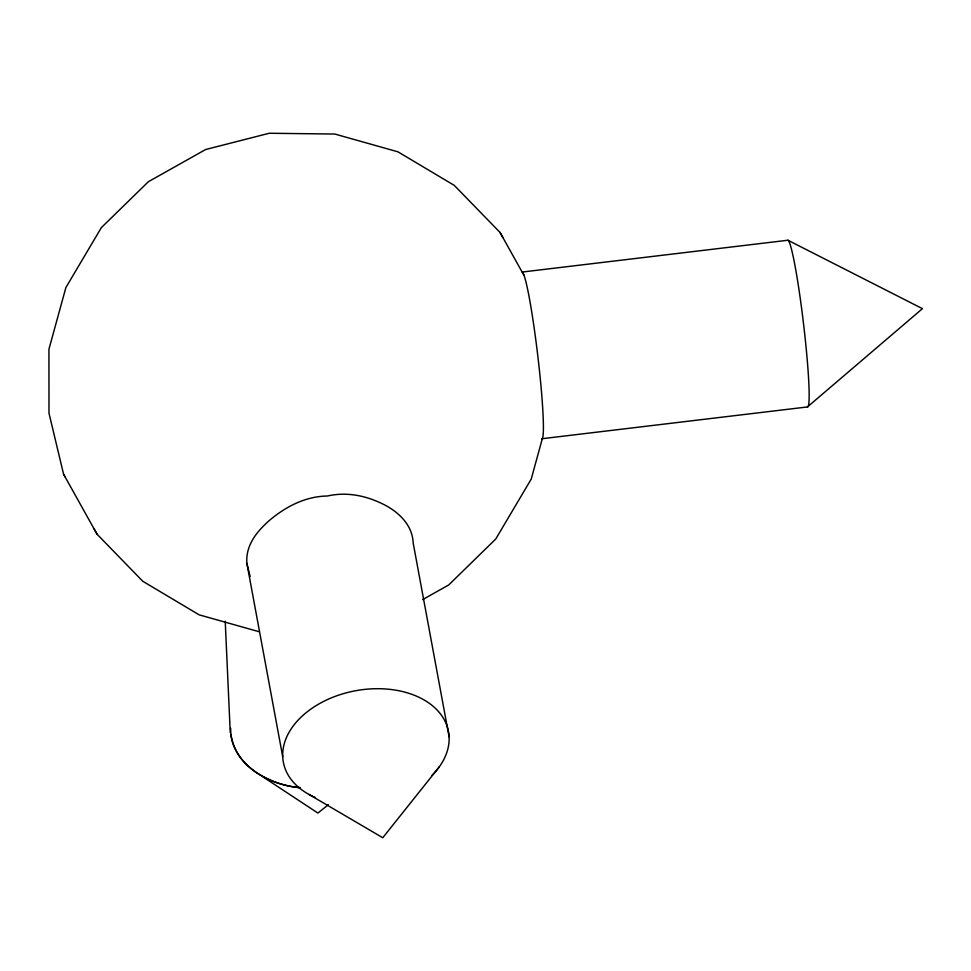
<?xml version="1.0" encoding="UTF-8"?>
<svg xmlns="http://www.w3.org/2000/svg" width="971" height="971" viewBox="0 0 971 971"><rect width="100%" height="100%" fill="white"/><g stroke="black" fill="none" stroke-linecap="round" stroke-linejoin="round"><path stroke-width="1.46" d="M230.843 734.78C235.856 767.199 270.193 785.041 300.33 787.687C268.554 785.345 230.285 763.849 230.661 728.226M282.731 756.81L246.865 563.253C245.517 545.192 256.914 531.453 269.501 520.335C285.935 506.534 305.428 496.339 327.47 495.999C348.201 491.29 368.919 496.278 387.138 506.255C400.938 514.254 412.541 526.355 413.233 543.335L449.112 736.904M439.256 766.884L382.768 837.742L308.924 794.412M541.672 438.758L807.435 406.946L922.45 308.657L787.906 240.238L522.131 272.05A83.979 5.802 83.2 0 1 536.696 346.829A83.979 5.802 83.2 0 1 542.923 436.525L531.198 479.14L495.732 539.039L448.699 584.967L422.676 599.593M328.392 804.692L317.905 813.055L263.153 776.994M259.391 631.805L199.14 614.837L142.798 581.277L97.076 534.232L63.588 474.236L48.987 413.197L48.938 349.196L65.894 287.525L101.36 227.627L148.393 181.698L205.658 149.51L269.246 133.258L334.837 134.047L397.952 151.828L454.294 185.388L500.029 232.433L524.049 275.485M500.029 232.433L502.893 237.592M94.199 529.074L97.076 534.232M63.588 474.236L65.069 476.907M246.865 563.253L250.142 576.531M225.223 621.209L230.248 732.547M315.296 797.531A83.979 57.058 -10.5 0 1 299.857 718.322A83.979 57.058 -10.5 0 1 416.547 696.183A83.979 57.058 -10.5 0 1 431.986 775.392M787.906 240.238A83.979 5.802 83.2 0 1 803.782 325.916A83.979 5.802 83.2 0 1 807.435 406.946"/></g></svg>
